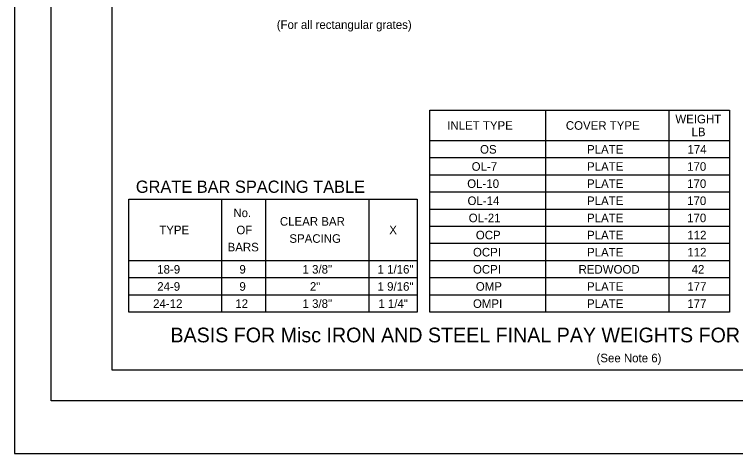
# Model space of a CAD drawing. Extents: x -894 to 866, y -472 to 714.
# Drawn here: x -894 to -305, y -472 to -114 of the extents above; entities that cross this region are included whole.
import ezdxf

# ---------------------------------------------------------------- set-up
doc = ezdxf.new("R2010")
doc.units = 0
for name, color, linetype in [('border_PLOTTING-ELEMENTS', 7, 'Continuous'), ('border_rw_22x34_Cut_Lines', 7, 'Continuous'), ('border_SHEET', 7, 'Continuous'), ('df_DETAIL-anno', 7, 'Continuous'), ('df_QTY-TABLE', 7, 'Continuous')]:
    doc.layers.add(name, color=color, linetype=linetype)

msp = doc.modelspace()

# ---------------------------------------------------------------- linework, layer by layer
at = {"layer": 'border_PLOTTING-ELEMENTS'}
for points in [[(-894.04, -472.44), (865.96, -472.44), (865.96, 713.56), (-894.04, 713.56)], [(-864.04, 670.56), (835.96, 670.56), (835.96, -429.44), (-864.04, -429.44)]]:
    msp.add_lwpolyline(points, close=True, dxfattribs=at)
at = {"layer": 'border_rw_22x34_Cut_Lines'}
msp.add_lwpolyline([(-864.04, 670.56), (835.96, 670.56), (835.96, -429.44), (-864.04, -429.44)], close=True, dxfattribs=at)
at = {"layer": 'border_SHEET'}
for p, q in [((-814.04, -404.44), (-814.04, 645.56)), ((810.96, -404.44), (-814.04, -404.44))]:
    msp.add_line(p, q, dxfattribs=at)
at = {"layer": 'df_QTY-TABLE'}
for p, q in [((-554.7, -356.93), (-554.7, -191.94)), ((-554.7, -191.94), (-309.7, -191.94)), ((-459.7, -356.93), (-459.7, -191.94)), ((-359.15, -192.37), (-359.15, -356.93)), ((-309.7, -191.94), (-309.7, -356.93)), ((-309.7, -216.93), (-554.7, -216.93)), ((-309.7, -230.93), (-554.7, -230.93)), ((-309.7, -244.93), (-554.7, -244.93)), ((-309.7, -258.94), (-554.7, -258.94)), ((-800.46, -264.63), (-564.99, -264.63)), ((-800.46, -356.93), (-800.46, -264.63)), ((-724.54, -356.93), (-724.54, -264.63)), ((-688.54, -356.93), (-688.54, -264.63)), ((-604.54, -264.63), (-604.54, -356.93)), ((-564.99, -264.63), (-564.99, -356.93)), ((-309.7, -272.94), (-554.7, -272.94)), ((-309.7, -286.94), (-554.7, -286.94)), ((-309.7, -300.93), (-554.7, -300.93)), ((-564.99, -314.93), (-800.46, -314.93)), ((-309.7, -314.93), (-554.7, -314.93)), ((-564.99, -328.93), (-800.46, -328.93)), ((-309.7, -328.93), (-554.7, -328.93)), ((-564.99, -342.93), (-800.46, -342.93)), ((-309.7, -342.93), (-554.7, -342.93)), ((-564.99, -356.93), (-800.46, -356.93)), ((-309.7, -356.93), (-554.7, -356.93))]:
    msp.add_line(p, q, dxfattribs=at)

# ---------------------------------------------------------------- texts
at = {"layer": 'df_DETAIL-anno'}
msp.add_text('(For all rectangular grates)', height=7, dxfattribs=at).set_placement((-679.68, -125.56))
at = {"layer": 'df_QTY-TABLE'}
for s, height, p in [('WEIGHT', 7, (-353.93, -202.68)), ('INLET TYPE', 7, (-540.35, -207.93)), ('COVER TYPE', 7, (-443.44, -207.93)), ('LB', 7, (-340.73, -213.18)), ('OS', 7, (-513.55, -227.43)), ('PLATE', 7, (-426.1, -227.43)), ('174', 7, (-344.05, -227.43)), ('OL-7', 7, (-520.4, -241.43)), ('PLATE', 7, (-426.1, -241.43)), ('170', 7, (-344.3, -241.43)), ('GRATE BAR SPACING TABLE', 10, (-794.81, -259.45)), ('OL-10', 7, (-524.02, -255.43)), ('PLATE', 7, (-426.1, -255.43)), ('170', 7, (-344.3, -255.43)), ('OL-14', 7, (-523.77, -269.43)), ('PLATE', 7, (-426.1, -269.43)), ('170', 7, (-344.3, -269.43)), ('No.', 7, (-715.12, -279.28)), ('OL-21', 7, (-522.8, -283.43)), ('PLATE', 7, (-426.1, -283.43)), ('170', 7, (-344.3, -283.43)), ('CLEAR BAR', 7, (-677.1, -286.28)), ('TYPE', 7, (-775.7, -293.28)), ('OF', 7, (-712.67, -293.28)), ('X', 7, (-587.72, -293.28)), ('SPACING', 7, (-669.34, -300.28)), ('OCP', 7, (-516.99, -297.44)), ('PLATE', 7, (-426.1, -297.44)), ('112', 7, (-344.15, -297.44)), ('BARS', 7, (-719.83, -307.28)), ('OCPI', 7, (-519.33, -311.43)), ('PLATE', 7, (-426.1, -311.43)), ('112', 7, (-344.15, -311.43)), ('1 3/8"', 7, (-658.61, -325.43)), ('1 1/16"', 7, (-597.28, -325.43)), ('18-9', 7, (-777.36, -325.43)), ('9', 7, (-710.18, -325.43)), ('OCPI', 7, (-519.33, -325.43)), ('REDWOOD', 7, (-433.06, -325.43)), ('42', 7, (-340.68, -325.43)), ('24-9', 7, (-777.36, -339.43)), ('9', 7, (-710.18, -339.43)), ('2"', 7, (-652.6, -339.43)), ('1 9/16"', 7, (-597.28, -339.43)), ('OMP', 7, (-516.99, -339.43)), ('PLATE', 7, (-426.1, -339.43)), ('177', 7, (-344.16, -339.43)), ('24-12', 7, (-780.71, -353.43)), ('12', 7, (-713.53, -353.43)), ('1 3/8"', 7, (-658.61, -353.43)), ('1 1/4"', 7, (-596.64, -353.43)), ('OMPI', 7, (-519.33, -353.43)), ('PLATE', 7, (-426.1, -353.43)), ('177', 7, (-344.16, -353.43)), ('BASIS FOR Misc IRON AND STEEL FINAL PAY WEIGHTS FOR DRAINAGE INLETS', 12, (-766.53, -381.57)), ('(See Note 6)', 7, (-418.37, -397.88))]:
    msp.add_text(s, height=height, dxfattribs=at).set_placement(p)

doc.saveas('drawing.dxf')
